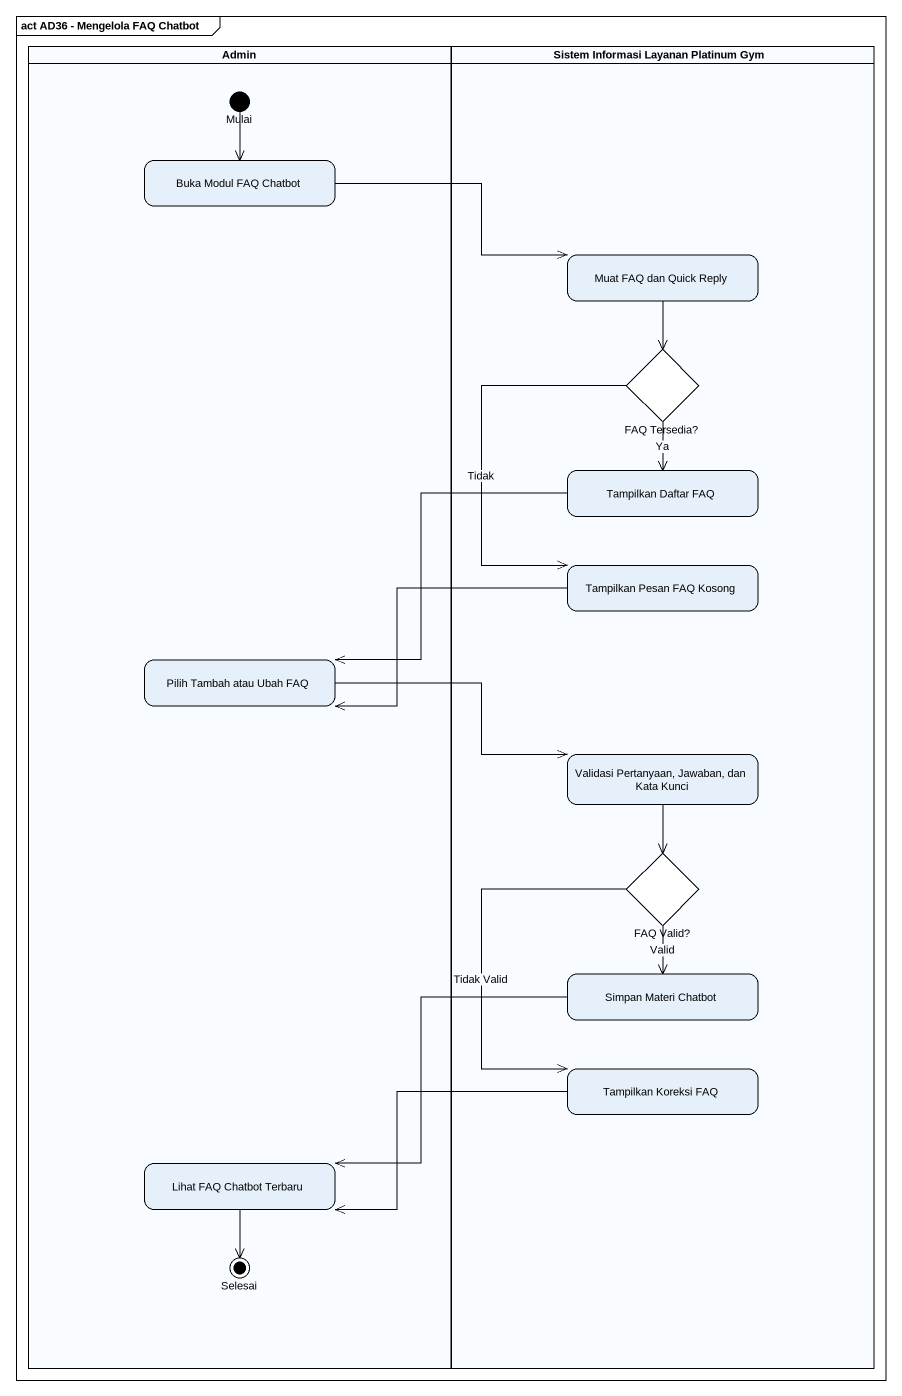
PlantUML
@startuml
mainframe act AD36 - Mengelola FAQ Chatbot
hide empty description
state Admin <<partition>> {
  state Mulai <<start>>
  state "Buka Modul FAQ Chatbot" as Buka_Modul_FAQ_Chatbot
  state "Pilih Tambah atau Ubah FAQ" as Pilih_Tambah_atau_Ubah_FAQ
  state "Lihat FAQ Chatbot Terbaru" as Lihat_FAQ_Chatbot_Terbaru
  state Selesai <<end>>
}
state "Sistem Informasi Layanan Platinum Gym" as Sistem_Informasi_Layanan <<partition>> {
  state "Muat FAQ dan Quick Reply" as Muat_FAQ_dan_Quick_Reply
  state "FAQ Tersedia?" as FAQ_Tersedia <<choice>>
  state "Tampilkan Daftar FAQ" as Tampilkan_Daftar_FAQ
  state "Tampilkan Pesan FAQ Kosong" as Tampilkan_Pesan_FAQ_Kosong
  state "Validasi Pertanyaan, Jawaban, dan Kata Kunci" as Validasi_Pertanyaan_Jawaban
  state "FAQ Valid?" as FAQ_Valid <<choice>>
  state "Simpan Materi Chatbot" as Simpan_Materi_Chatbot
  state "Tampilkan Koreksi FAQ" as Tampilkan_Koreksi_FAQ
}
Mulai --> Buka_Modul_FAQ_Chatbot
Buka_Modul_FAQ_Chatbot -right-> Muat_FAQ_dan_Quick_Reply
Muat_FAQ_dan_Quick_Reply --> FAQ_Tersedia
FAQ_Tersedia --> Tampilkan_Daftar_FAQ : Ya
FAQ_Tersedia --> Tampilkan_Pesan_FAQ_Kosong : Tidak
Tampilkan_Daftar_FAQ -left-> Pilih_Tambah_atau_Ubah_FAQ
Tampilkan_Pesan_FAQ_Kosong -left-> Pilih_Tambah_atau_Ubah_FAQ
Pilih_Tambah_atau_Ubah_FAQ -right-> Validasi_Pertanyaan_Jawaban
Validasi_Pertanyaan_Jawaban --> FAQ_Valid
FAQ_Valid --> Simpan_Materi_Chatbot : Valid
FAQ_Valid --> Tampilkan_Koreksi_FAQ : Tidak Valid
Simpan_Materi_Chatbot -left-> Lihat_FAQ_Chatbot_Terbaru
Tampilkan_Koreksi_FAQ -left-> Lihat_FAQ_Chatbot_Terbaru
Lihat_FAQ_Chatbot_Terbaru --> Selesai
@enduml
